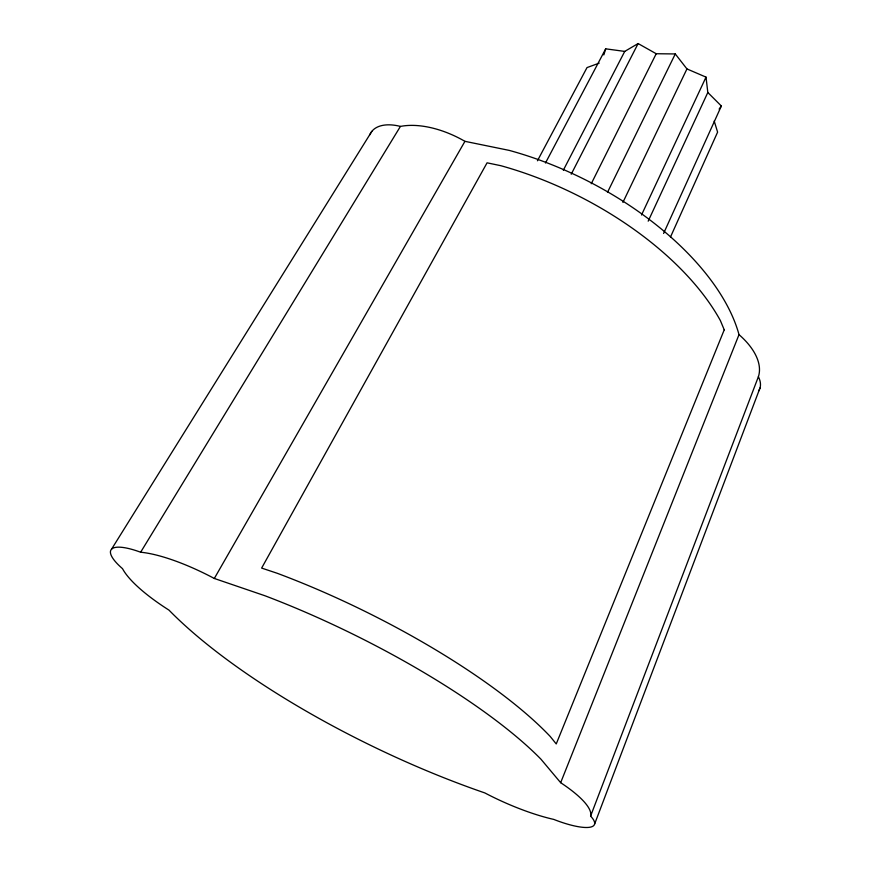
<?xml version="1.0" encoding="UTF-8"?>
<svg xmlns="http://www.w3.org/2000/svg" width="871" height="871" viewBox="0 0 871 871"><rect width="100%" height="100%" fill="white"/><g stroke="black" fill="none" stroke-linecap="round" stroke-linejoin="round"><path stroke-width="1.31" d="M603.821 54.938L605.693 48.83L624.725 51.411L638.116 43.55L656.211 53.73L675.275 53.948L686.947 68.929L706.022 77.127L707.818 92.489L648.187 221.169M594.621 824.042L759.991 387.998M400.42 126.415L140.645 552.225A51.128 13.892 28.5 0 0 122.517 568.665A92.206 25.085 28 0 0 168.985 610.125A316.456 92.783 25.7 0 0 484.853 792.937A86.784 22.276 24.4 0 0 553.749 819.404A47.284 11.944 24 0 0 590.592 816.105L758.38 376.74A72.609 39.141 22.2 0 0 739.011 334.638A228.779 121.548 26.8 0 0 509.219 150.389L464.94 141.331A76.376 43.191 30.6 0 0 400.42 126.415A42.287 23.876 31.8 0 0 369.848 134.755M590.592 816.105A86.784 22.276 24.4 0 0 560.663 782.691L739.011 334.638M670.474 237.054L717.606 132.131L714.209 121.069M663.593 233.461L721.362 106.012L707.818 92.489M641.513 214.995L706.022 77.127M622.907 202.399L686.947 68.929M607.49 192.36L675.275 53.948M591.257 183.737L656.211 53.73M571.224 174.222L638.116 43.55M563.33 170.215L624.725 51.411M545.475 163.008L605.693 48.83M537.44 160.787L587.021 67.579L599.161 63.148M140.645 552.225A92.206 25.085 28 0 1 214.32 578.464L464.94 141.331M111.597 549.111L371.819 131.369M719.108 109.115L721.362 106.012M214.32 578.464L264.849 595.72A272.547 68.831 26.4 0 1 540.935 759.174L560.663 782.691M758.38 376.74A39.609 21.046 21.3 0 1 758.51 391.123M724.237 329.826L556.242 743.943L550.222 736.474A270.38 71.999 26.4 0 0 277.174 573.26L261.638 568.077L487.074 162.823L500.814 165.697A230.314 120.111 26.7 0 1 720.382 320.593L724.237 329.826"/></g></svg>
